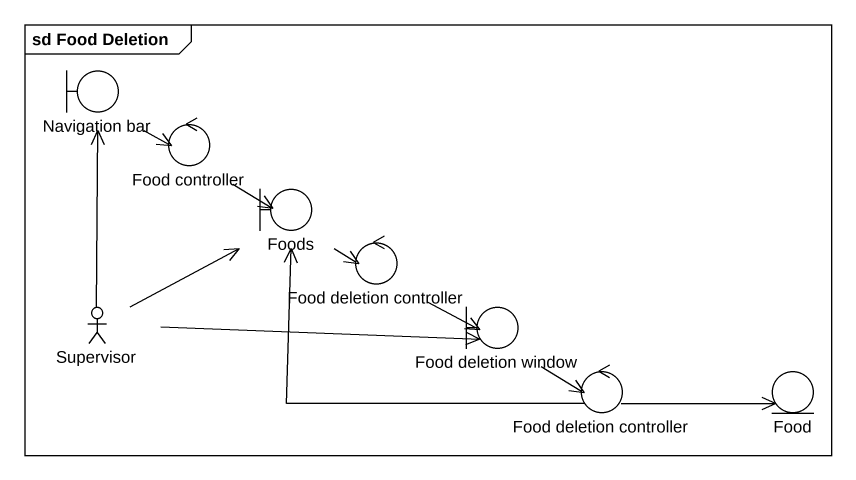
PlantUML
@startuml
mainframe sd Food Deletion
boundary "Navigation bar" as Navigation_bar
control "Food controller" as Food_controller
boundary Foods
control "Food deletion controller" as Food_deletion_controller
actor Supervisor
boundary "Food deletion window" as Food_deletion_window
control "Food deletion controller" as Food_deletion_controller_2
entity Food
Navigation_bar -right-> Food_controller
Food_controller --> Foods
Foods --> Food_deletion_controller
Food_deletion_controller -right-> Food_deletion_window
Supervisor -up-> Navigation_bar
Supervisor -right-> Foods
Supervisor -right-> Food_deletion_window
Food_deletion_window --> Food_deletion_controller_2
Food_deletion_controller_2 -left-> Foods
Food_deletion_controller_2 -right-> Food
@enduml
